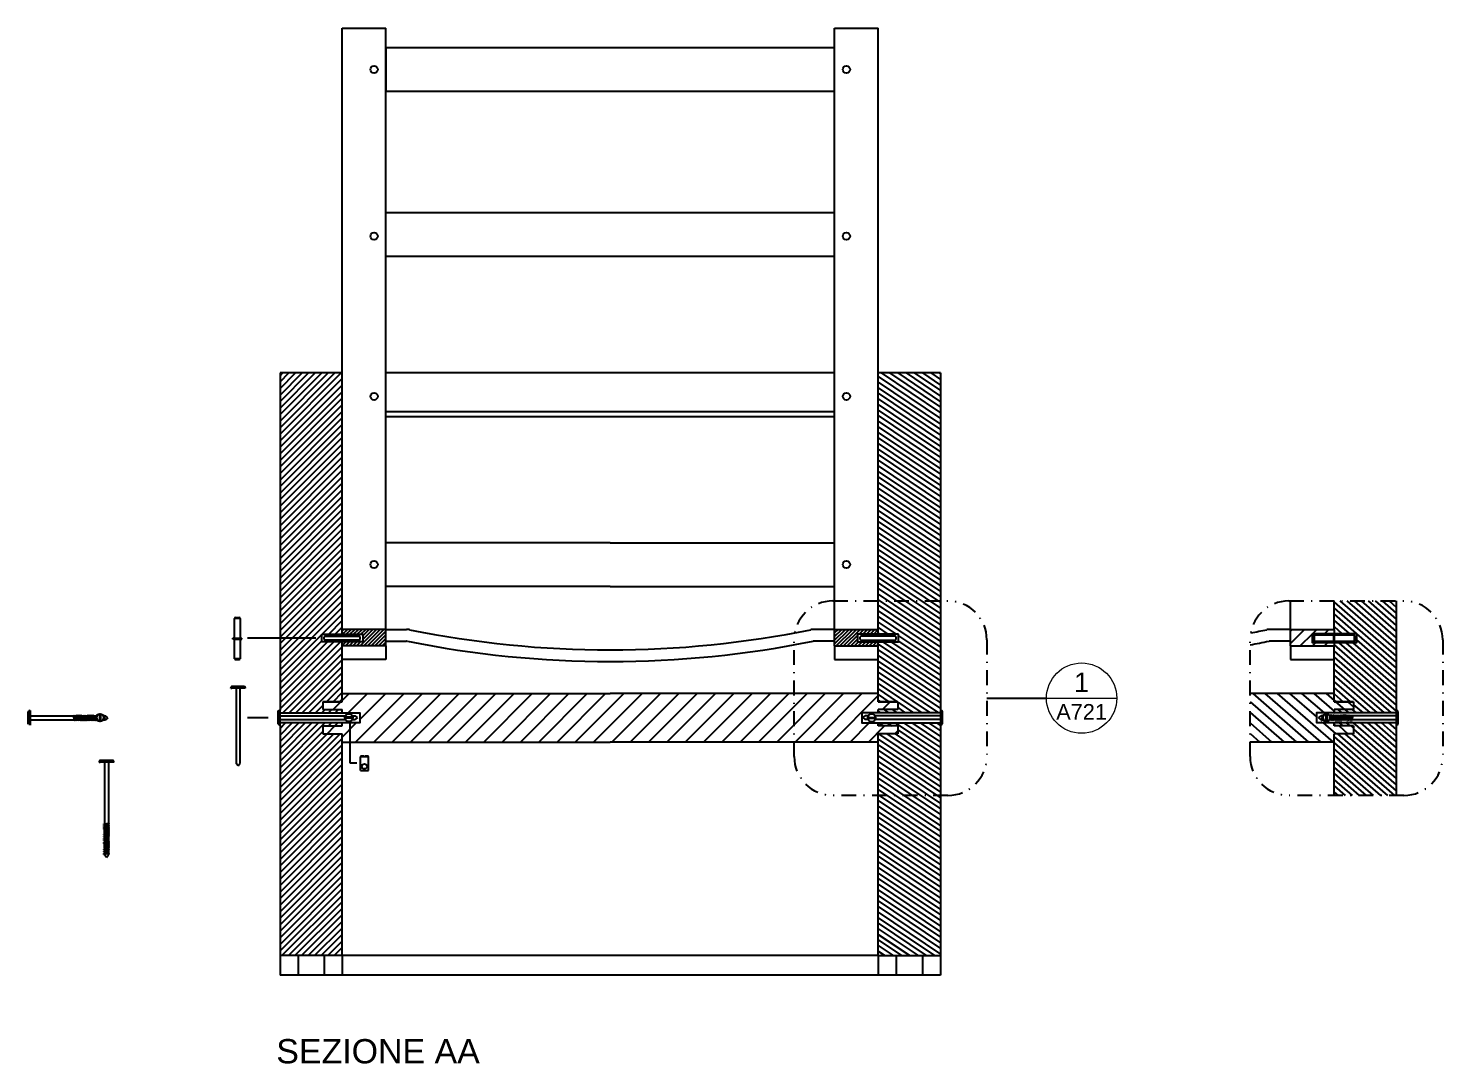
# Model space of a CAD drawing. Header units: millimetres. Extents: x -59 to 1311, y 25 to 454.
# Drawn here: x 1.9 to 147.6, y 45.9 to 152.5 of the extents above; entities that cross this region are included whole.
import ezdxf
from ezdxf.enums import TextEntityAlignment as Align

# ---------------------------------------------------------------- set-up
doc = ezdxf.new("R2010")
doc.units = ezdxf.units.MM
doc.linetypes.add('TRATTOPUNTO', pattern=[25.4, 12.7, -6.35, 0, -6.35])
doc.layers.get('0').update_dxf_attribs({"color": 70})
doc.layers.add('A-ANNO-SYMB', color=202, linetype='Continuous', lineweight=18)
for name, color, linetype in [('CONTORNO SEZIONI', 26, 'Continuous'), ('G-ANNO-TEXT', 3, 'Continuous'), ('LINEE SEZIONATE', 5, 'Continuous'), ('SIMBOLI', 201, 'Continuous'), ('viti sottili', 4, 'Continuous'), ('VITIGIUSTO', 61, 'Continuous')]:
    doc.layers.add(name, color=color, linetype=linetype)
doc.styles.add('ARIAL', font='arial.ttf')
doc.styles.get("Standard").update_dxf_attribs({"font": 'arial.ttf'})

# ---------------------------------------------------------------- blocks, each defined once
blk = doc.blocks.new('DETAGLI')
at = {"layer": 'A-ANNO-SYMB', "linetype": 'Continuous'}
blk.add_line((486.66, 356.17), (504.76, 356.17), dxfattribs=at)
blk.add_circle((495.71, 356.17), 9.05, dxfattribs=at)
for tag, p in [('TAVOLA', (495.71, 362.76)), ('SEZIONE', (495.71, 354.67))]:
    blk.add_attdef(tag, text='', height=5, dxfattribs=at).set_placement(p, align=Align.TOP_CENTER)

msp = doc.modelspace()

# ---------------------------------------------------------------- hatches: boundary and pattern name
h = msp.add_hatch()
h.set_pattern_fill('ANSI31', color=256, scale=0.15)
h.paths.add_polyline_path([(27.83, 81.98), (34.23, 81.98), (34.23, 82.33), (32.23, 82.33), (32.23, 83.13), (34.23, 83.13), (34.23, 89.28), (32.14, 89.28), (32.13, 90.09), (34.23, 90.09), (34.23, 116.98), (27.83, 116.98)])
h.paths.add_polyline_path([(34.23, 79.83), (32.23, 79.83), (32.23, 80.63), (34.23, 80.63), (34.23, 80.94), (27.83, 80.94), (27.83, 80.73), (27.83, 56.98), (34.23, 56.98)])
h = msp.add_hatch()
h.set_pattern_fill('ANSI31', color=256, scale=0.15, angle=101)
h.paths.add_polyline_path([(95.83, 116.98), (89.43, 116.98), (89.43, 93.51), (95.83, 93.51)])
h.paths.add_polyline_path([(95.83, 93.51), (89.43, 93.51), (89.43, 90.09), (91.52, 90.08), (91.52, 89.27), (89.43, 89.28), (89.43, 83.13), (91.43, 83.13), (91.43, 82.33), (89.43, 82.33), (89.43, 81.99), (95.83, 81.99)])
h.paths.add_polyline_path([(95.83, 80.96), (89.43, 80.96), (89.43, 80.63), (91.43, 80.63), (91.43, 79.83), (89.43, 79.83), (89.43, 73.48), (95.83, 73.48)])
h.paths.add_polyline_path([(95.83, 73.48), (89.43, 73.48), (89.43, 56.98), (95.83, 56.98)])
h = msp.add_hatch()
h.set_pattern_fill('ANSI31', color=256, scale=0.15, angle=94)
h.set_pattern_definition([(139, (-696.73406, -66.4754), (-0.3124481, -0.35943044), [])])
h.paths.add_polyline_path([(138.19, 81.22), (138.2, 81.22), (138.2, 81.24)], flags=17)
h.paths.add_polyline_path([(142.76, 80.98), (136.38, 80.98), (136.38, 80.63), (138.38, 80.63), (138.38, 79.83), (136.38, 79.83), (136.38, 73.48), (142.78, 73.48), (142.78, 81.28), (142.76, 81.28)])
h.paths.add_polyline_path([(137.99, 81.22), (138, 81.22), (138, 81.24)], flags=17)
h.paths.add_polyline_path([(138.68, 89.19), (136.38, 89.19), (136.38, 83.13), (138.38, 83.13), (138.38, 82.33), (136.38, 82.33), (136.38, 81.97), (142.76, 81.97), (142.76, 81.68), (142.78, 81.68), (142.78, 93.51), (136.38, 93.51), (136.38, 90.43), (136.43, 90.43), (136.43, 90.17), (138.68, 90.17)])
h = msp.add_hatch()
h.set_pattern_fill('ANSI31', color=256, scale=0.084)
h.paths.add_polyline_path([(38.73, 90.58), (34.23, 90.58), (34.23, 90.09), (36.36, 90.09), (36.36, 89.28), (34.23, 89.28), (34.23, 88.88), (38.73, 88.88)])
h.paths.add_polyline_path([(87.3, 90.09), (89.43, 90.09), (89.43, 90.58), (84.93, 90.58), (84.93, 88.88), (89.43, 88.88), (89.43, 89.28), (87.3, 89.28)])
h = msp.add_hatch()
h.set_pattern_fill('ANSI31', color=256, scale=0.28)
h.paths.add_polyline_path([(134.14, 90.17), (136.38, 90.17), (136.38, 90.58), (131.88, 90.58), (131.88, 88.88), (136.38, 88.88), (136.38, 89.19), (134.14, 89.19)])
h = msp.add_hatch()
h.set_pattern_fill('ANSI31', color=256, scale=0.42)
h.paths.add_polyline_path([(80.77, 83.98), (61.83, 83.98), (34.23, 83.98), (34.23, 83.13), (32.23, 83.13), (32.23, 82.33), (34.23, 82.33), (34.23, 81.98), (36.04, 81.98), (36.04, 80.94), (35.03, 80.94), (35.03, 78.98), (61.83, 78.98), (80.77, 78.98)])
h.paths.add_polyline_path([(91.43, 83.13), (89.43, 83.13), (89.43, 83.98), (80.77, 83.98), (80.77, 78.98), (89.43, 78.98), (89.43, 79.83), (91.43, 79.83), (91.43, 80.63), (89.43, 80.63), (89.43, 80.96), (87.73, 80.96), (87.73, 81.99), (89.43, 81.99), (89.43, 82.33), (91.43, 82.33)])
h.paths.add_polyline_path([(35.03, 80.94), (34.23, 80.94), (34.23, 80.63), (32.23, 80.63), (32.23, 79.83), (34.23, 79.83), (34.23, 78.98), (35.03, 78.98)], flags=17)
h = msp.add_hatch()
h.set_pattern_fill('ANSI31', color=256, scale=0.26, angle=94)
h.set_pattern_definition([(139, (-696.73406, -66.4754), (-0.5415767, -0.62301276), [])])
h.paths.add_polyline_path([(135.53, 81.12), (135.53, 81.84, 0.870895)], flags=0)
h.paths.add_polyline_path([(135.63, 81.12, 0.870895), (135.63, 81.84)], flags=0)
h.paths.add_polyline_path([(134.55, 81.97), (136.38, 81.97), (136.38, 82.33), (138.38, 82.33), (138.38, 83.13), (136.38, 83.13), (136.38, 83.98), (127.72, 83.98), (127.72, 78.98), (136.38, 78.98), (136.38, 79.83), (138.38, 79.83), (138.38, 80.63), (136.38, 80.63), (136.38, 80.98), (134.55, 80.98)])
h.paths.add_polyline_path([(136.31, 81.68), (136.3, 81.7), (136.3, 81.68)])
h.paths.add_polyline_path([(136.38, 81.76), (136.38, 81.73), (136.38, 81.74)])
h.paths.add_polyline_path([(136.21, 81.68), (136.2, 81.7), (136.2, 81.68)])
edge = h.paths.add_edge_path()
edge.add_arc((135.58, 81.48), 0.4, 36.7773, 40.4613)
edge.add_line((135.89, 81.74), (135.9, 81.74))
edge.add_line((135.9, 81.74), (135.9, 81.72))
edge = h.paths.add_edge_path()
edge.add_line((135.92, 81.28), (135.92, 81.26))
edge.add_arc((135.58, 81.48), 0.4, 326.988, 330)
edge.add_line((135.93, 81.28), (135.92, 81.28))
edge = h.paths.add_edge_path()
edge.add_arc((135.58, 81.48), 0.4, 208.2505, 210)
edge.add_line((135.24, 81.28), (135.23, 81.28))
edge.add_line((135.23, 81.28), (135.23, 81.29))

# ---------------------------------------------------------------- linework, layer by layer
for p, q in [((34.23, 116.98), (34.23, 152.48)), ((34.23, 152.48), (38.73, 152.48)), ((38.73, 90.58), (38.73, 152.48)), ((84.93, 90.58), (84.93, 152.48)), ((84.93, 152.48), (89.43, 152.48)), ((89.43, 116.98), (89.43, 152.48)), ((84.93, 150.48), (38.73, 150.48)), ((38.73, 150.48), (38.73, 145.98)), ((84.93, 145.98), (38.73, 145.98)), ((84.93, 133.48), (38.73, 133.48)), ((84.93, 128.98), (38.73, 128.98)), ((84.93, 116.98), (38.73, 116.98)), ((84.93, 112.98), (38.73, 112.98)), ((84.93, 112.48), (38.73, 112.48)), ((61.83, 99.48), (38.73, 99.48)), ((61.83, 99.48), (84.93, 99.48)), ((61.83, 94.98), (38.73, 94.98)), ((61.83, 94.98), (84.93, 94.98)), ((131.88, 90.58), (131.88, 93.51)), ((38.73, 90.58), (40.86, 90.58)), ((84.93, 90.58), (82.79, 90.58)), ((131.88, 90.58), (129.75, 90.58)), ((136.38, 90.58), (136.38, 90.17)), ((38.73, 89.38), (40.86, 89.38)), ((38.73, 88.88), (38.73, 87.48)), ((84.93, 89.38), (82.79, 89.38)), ((84.93, 88.88), (84.93, 87.48)), ((131.88, 89.38), (129.75, 89.38)), ((131.88, 88.88), (131.88, 87.48)), ((136.38, 89.19), (136.38, 88.88)), ((38.73, 87.48), (34.23, 87.48)), ((84.93, 87.48), (89.43, 87.48)), ((131.88, 87.48), (136.38, 87.48)), ((32.23, 83.13), (34.23, 83.13)), ((91.43, 83.13), (89.43, 83.13)), ((27.83, 56.98), (27.83, 54.98)), ((29.68, 56.98), (29.68, 54.98)), ((32.38, 56.98), (32.38, 54.98)), ((89.43, 56.98), (34.23, 56.98)), ((34.23, 56.98), (34.23, 54.98)), ((89.43, 56.98), (89.43, 54.98)), ((91.28, 56.98), (91.28, 54.98)), ((93.98, 56.98), (93.98, 54.98)), ((95.83, 56.98), (95.83, 54.98)), ((95.83, 54.98), (27.83, 54.98))]:
    msp.add_line(p, q)
for centre, radius, start, end in [((40.86, 88.97), 1.61, 79.1233, 90), ((61.83, 192.52), 104.05, 258.5459, 269.9999), ((61.83, 192.52), 104.05, 270.0001, 281.4541), ((82.79, 88.97), 1.61, 90, 100.8767), ((108.78, 192.52), 104.05, 280.5246, 281.4541), ((129.75, 88.97), 1.61, 90, 100.8767), ((40.86, 88.97), 0.411, 79.6873, 90), ((61.83, 192.52), 105.25, 258.5503, 269.9999), ((61.83, 192.52), 105.25, 270.0001, 281.4497), ((82.79, 88.97), 0.411, 90, 100.3127), ((108.78, 192.52), 105.25, 280.3674, 281.4497), ((129.75, 88.97), 0.411, 90, 100.3127)]:
    msp.add_arc(centre, radius, start, end)
at = {"layer": 'CONTORNO SEZIONI', "linetype": 'TRATTOPUNTO', "ltscale": 0.12}
for points in [[(84.77, 93.51), (96.61, 93.51)], [(131.72, 93.51), (143.56, 93.51)], [(80.77, 77.48), (80.77, 89.51)], [(100.61, 89.51), (100.61, 77.48)], [(127.72, 77.48), (127.72, 89.51)], [(147.56, 89.51), (147.56, 77.48)], [(96.61, 73.48), (84.77, 73.48)], [(143.56, 73.48), (131.72, 73.48)]]:
    msp.add_lwpolyline(points, dxfattribs=at)
for centre, start, end in [((84.77, 89.51), 90, 180), ((96.61, 89.51), 0, 90), ((131.72, 89.51), 90, 180), ((143.56, 89.51), 0, 90), ((84.77, 77.48), 180, 270), ((96.61, 77.48), 270, 0), ((131.72, 77.48), 180, 270), ((143.56, 77.48), 270, 0)]:
    msp.add_arc(centre, 4, start, end, dxfattribs=at)
at = {"layer": 'LINEE SEZIONATE'}
for p, q in [((34.23, 116.98), (27.83, 116.98)), ((95.83, 116.98), (89.43, 116.98)), ((38.73, 90.58), (34.23, 90.58)), ((38.73, 88.88), (38.73, 90.58)), ((84.93, 90.58), (89.43, 90.58)), ((84.93, 88.88), (84.93, 90.58)), ((131.88, 90.58), (136.38, 90.58)), ((131.88, 88.88), (131.88, 90.58)), ((38.73, 88.88), (34.23, 88.88)), ((84.93, 88.88), (89.43, 88.88)), ((131.88, 88.88), (136.38, 88.88)), ((34.23, 83.13), (32.23, 83.13)), ((32.23, 83.13), (32.23, 82.33)), ((34.23, 83.98), (61.83, 83.98)), ((89.43, 83.98), (61.83, 83.98)), ((89.43, 83.13), (91.43, 83.13)), ((91.43, 83.13), (91.43, 82.33)), ((136.38, 83.98), (127.72, 83.98)), ((138.38, 83.13), (136.38, 83.13)), ((136.38, 83.13), (138.38, 83.13)), ((138.38, 83.13), (138.38, 82.33)), ((32.23, 82.33), (34.23, 82.33)), ((91.43, 82.33), (89.43, 82.33)), ((136.38, 81.97), (136.38, 82.33)), ((138.38, 82.33), (136.38, 82.33)), ((136.38, 82.33), (136.38, 81.97)), ((32.23, 80.63), (34.23, 80.63)), ((32.23, 80.63), (32.23, 79.83)), ((91.43, 80.63), (89.43, 80.63)), ((91.43, 80.63), (91.43, 79.83)), ((136.38, 80.63), (136.38, 80.98)), ((136.38, 80.98), (136.38, 80.63)), ((138.38, 80.63), (136.38, 80.63)), ((138.38, 80.63), (138.38, 79.83)), ((32.23, 79.83), (34.23, 79.83)), ((34.23, 78.98), (61.83, 78.98)), ((89.43, 78.98), (61.83, 78.98)), ((91.43, 79.83), (89.43, 79.83)), ((136.38, 78.98), (127.72, 78.98)), ((138.38, 79.83), (136.38, 79.83)), ((34.23, 56.98), (27.83, 56.98)), ((89.43, 56.98), (95.83, 56.98))]:
    msp.add_line(p, q, dxfattribs=at)
for points in [[(27.83, 116.98), (27.83, 82.27)], [(34.23, 90.09), (34.23, 116.98)], [(89.43, 90.09), (89.43, 116.98)], [(95.83, 116.98), (95.83, 81.99)], [(136.38, 90.58), (136.38, 93.51)], [(136.38, 90.58), (136.38, 93.51)], [(142.78, 93.51), (142.78, 81.97)], [(34.23, 83.13), (34.23, 89.28)], [(89.43, 83.13), (89.43, 89.28)], [(136.38, 83.13), (136.38, 88.88)], [(27.82, 81.98), (36.04, 81.98), (36.04, 80.94), (27.82, 80.94)], [(34.23, 81.98), (34.23, 82.33)], [(95.83, 81.99), (87.73, 81.99), (87.73, 80.96), (95.83, 80.96)], [(89.43, 81.99), (89.43, 82.33)], [(142.78, 81.97), (134.55, 81.97), (134.55, 80.98), (142.78, 80.98)], [(136.38, 81.97), (136.38, 82.33)], [(136.38, 81.97), (136.38, 82.33)], [(27.83, 80.73), (27.83, 56.98)], [(34.23, 80.63), (34.23, 80.94)], [(89.43, 80.63), (89.43, 80.96)], [(95.83, 80.96), (95.83, 56.98)], [(136.38, 80.63), (136.38, 80.98)], [(136.38, 80.63), (136.38, 80.95)], [(142.78, 80.98), (142.78, 73.48)], [(34.23, 56.98), (34.23, 79.83)], [(89.43, 56.98), (89.43, 79.83)], [(136.38, 73.48), (136.38, 79.83)], [(136.38, 73.48), (136.38, 79.83)]]:
    msp.add_lwpolyline(points, dxfattribs=at)
for points in [[(32.13, 90.09), (36.36, 90.09), (36.36, 89.28), (32.14, 89.28)], [(91.52, 90.09), (87.3, 90.09), (87.29, 89.28), (91.52, 89.28)], [(134.14, 90.17), (138.68, 90.17), (138.68, 89.19), (134.14, 89.19)]]:
    msp.add_lwpolyline(points, close=True, dxfattribs=at)
at = {"layer": 'SIMBOLI'}
for p, q in [((31.51, 89.67), (24.46, 89.67)), ((100.61, 83.49), (106.75, 83.49)), ((26.61, 81.48), (24.49, 81.48)), ((35.03, 80.94), (35.03, 76.84)), ((35.03, 76.84), (35.74, 76.84))]:
    msp.add_line(p, q, dxfattribs=at)
at = {"layer": 'viti sottili'}
for p, q in [((23.23, 91.81), (23.63, 91.81)), ((23.13, 89.68), (23.13, 91.71)), ((23.73, 91.71), (23.13, 91.71)), ((23.73, 91.71), (23.73, 89.68)), ((23.13, 89.68), (22.98, 89.68)), ((22.98, 89.58), (22.98, 89.68)), ((23.13, 89.58), (22.98, 89.58)), ((23.13, 89.68), (23.73, 89.68)), ((23.13, 87.56), (23.13, 89.58)), ((23.13, 89.58), (23.73, 89.58)), ((23.73, 89.68), (23.88, 89.68)), ((23.73, 89.58), (23.73, 87.56)), ((23.73, 89.58), (23.88, 89.58)), ((23.88, 89.58), (23.88, 89.68)), ((32.38, 89.55), (32.38, 89.82)), ((32.38, 89.55), (32.38, 89.82)), ((32.45, 89.89), (34.2, 89.89)), ((36.02, 89.48), (32.45, 89.48)), ((34.2, 89.89), (36.02, 89.89)), ((36.09, 89.55), (36.09, 89.82)), ((36.09, 89.55), (36.09, 89.82)), ((87.57, 89.55), (87.57, 89.82)), ((87.57, 89.55), (87.57, 89.82)), ((89.46, 89.89), (87.64, 89.89)), ((87.64, 89.48), (91.21, 89.48)), ((91.21, 89.89), (89.46, 89.89)), ((91.28, 89.55), (91.28, 89.82)), ((91.28, 89.55), (91.28, 89.82)), ((134.21, 89.47), (134.21, 89.87)), ((134.21, 89.47), (134.21, 89.87)), ((136.33, 89.97), (134.31, 89.97)), ((134.31, 89.97), (134.31, 89.37)), ((134.31, 89.37), (136.33, 89.37)), ((136.33, 89.97), (136.33, 90.12)), ((136.33, 90.12), (136.43, 90.12)), ((136.33, 89.37), (136.33, 89.97)), ((136.33, 89.37), (136.33, 89.22)), ((136.33, 89.22), (136.43, 89.22)), ((136.43, 89.97), (136.43, 90.12)), ((138.45, 89.97), (136.43, 89.97)), ((136.43, 89.37), (136.43, 89.97)), ((136.43, 89.37), (138.45, 89.37)), ((136.43, 89.37), (136.43, 89.22)), ((138.45, 89.97), (138.45, 89.37)), ((138.55, 89.47), (138.55, 89.87)), ((23.73, 87.56), (23.13, 87.56)), ((23.23, 87.46), (23.63, 87.46)), ((23.23, 87.46), (23.63, 87.46)), ((22.75, 84.52), (22.75, 84.57)), ((22.75, 84.52), (22.75, 84.57)), ((22.75, 84.57), (24.25, 84.57)), ((24.25, 84.52), (22.75, 84.52)), ((22.75, 84.52), (22.85, 84.52)), ((22.85, 84.72), (24.15, 84.72)), ((23.3, 84.52), (23.3, 76.83)), ((23.7, 84.52), (23.7, 76.9)), ((24.25, 84.57), (24.25, 84.52)), ((1.9, 80.83), (1.9, 82.13)), ((2.05, 82.23), (2.1, 82.23)), ((2.05, 80.73), (2.05, 82.23)), ((2.1, 82.23), (2.1, 80.73)), ((2.1, 81.68), (6.58, 81.68)), ((6.57, 81.7), (6.58, 81.74)), ((6.66, 81.21), (6.57, 81.7)), ((6.58, 81.74), (6.6, 81.73)), ((6.6, 81.73), (6.69, 81.24)), ((6.61, 81.68), (6.67, 81.68)), ((6.67, 81.7), (6.68, 81.74)), ((6.76, 81.21), (6.67, 81.7)), ((6.68, 81.74), (6.69, 81.73)), ((6.69, 81.73), (6.78, 81.24)), ((6.7, 81.68), (6.78, 81.68)), ((6.77, 81.7), (6.78, 81.74)), ((6.86, 81.21), (6.77, 81.7)), ((6.78, 81.74), (6.8, 81.73)), ((6.8, 81.73), (6.89, 81.24)), ((6.81, 81.68), (6.87, 81.68)), ((6.87, 81.7), (6.88, 81.74)), ((6.96, 81.21), (6.87, 81.7)), ((6.88, 81.74), (6.89, 81.73)), ((6.89, 81.73), (6.98, 81.24)), ((6.9, 81.68), (6.98, 81.68)), ((6.97, 81.7), (6.98, 81.74)), ((7.06, 81.21), (6.97, 81.7)), ((6.98, 81.74), (7, 81.73)), ((7, 81.73), (7.09, 81.24)), ((7.01, 81.68), (7.08, 81.68)), ((7.07, 81.7), (7.08, 81.74)), ((7.16, 81.21), (7.07, 81.7)), ((7.08, 81.74), (7.1, 81.73)), ((7.1, 81.73), (7.19, 81.24)), ((7.11, 81.68), (7.18, 81.68)), ((7.17, 81.7), (7.18, 81.74)), ((7.26, 81.21), (7.17, 81.7)), ((7.18, 81.74), (7.2, 81.73)), ((7.2, 81.73), (7.29, 81.24)), ((7.21, 81.68), (7.28, 81.68)), ((7.27, 81.7), (7.28, 81.74)), ((7.36, 81.21), (7.27, 81.7)), ((7.28, 81.74), (7.3, 81.73)), ((7.3, 81.73), (7.39, 81.24)), ((7.31, 81.68), (7.38, 81.68)), ((7.37, 81.7), (7.38, 81.74)), ((7.46, 81.21), (7.37, 81.7)), ((7.38, 81.74), (7.4, 81.73)), ((7.4, 81.73), (7.49, 81.24)), ((7.41, 81.68), (7.48, 81.68)), ((7.47, 81.7), (7.48, 81.74)), ((7.56, 81.21), (7.47, 81.7)), ((7.48, 81.74), (7.5, 81.73)), ((7.5, 81.73), (7.59, 81.24)), ((7.51, 81.68), (7.58, 81.68)), ((7.57, 81.7), (7.58, 81.74)), ((7.66, 81.21), (7.57, 81.7)), ((7.58, 81.74), (7.6, 81.73)), ((7.6, 81.73), (7.69, 81.24)), ((7.61, 81.68), (7.68, 81.68)), ((7.67, 81.7), (7.68, 81.74)), ((7.76, 81.21), (7.67, 81.7)), ((7.68, 81.74), (7.7, 81.73)), ((7.7, 81.73), (7.79, 81.24)), ((7.71, 81.68), (7.78, 81.68)), ((7.77, 81.7), (7.78, 81.74)), ((7.86, 81.21), (7.77, 81.7)), ((7.78, 81.74), (7.8, 81.73)), ((7.8, 81.73), (7.89, 81.24)), ((7.81, 81.68), (7.88, 81.68)), ((7.87, 81.7), (7.88, 81.74)), ((7.96, 81.21), (7.87, 81.7)), ((7.88, 81.74), (7.9, 81.73)), ((7.9, 81.73), (7.99, 81.24)), ((7.91, 81.68), (7.98, 81.68)), ((7.97, 81.7), (7.98, 81.74)), ((8.06, 81.21), (7.97, 81.7)), ((7.98, 81.74), (8, 81.73)), ((8, 81.73), (8.09, 81.24)), ((8.01, 81.68), (8.08, 81.68)), ((8.07, 81.7), (8.08, 81.74)), ((8.16, 81.21), (8.07, 81.7)), ((8.08, 81.74), (8.1, 81.73)), ((8.1, 81.73), (8.19, 81.24)), ((8.11, 81.68), (8.18, 81.68)), ((8.17, 81.7), (8.18, 81.74)), ((8.26, 81.21), (8.17, 81.7)), ((8.18, 81.74), (8.2, 81.73)), ((8.2, 81.73), (8.29, 81.24)), ((8.21, 81.68), (8.28, 81.68)), ((8.27, 81.7), (8.28, 81.74)), ((8.37, 81.21), (8.27, 81.7)), ((8.28, 81.74), (8.3, 81.73)), ((8.3, 81.73), (8.39, 81.24)), ((8.31, 81.68), (8.38, 81.68)), ((8.37, 81.7), (8.38, 81.74)), ((8.46, 81.21), (8.37, 81.7)), ((8.38, 81.74), (8.4, 81.73)), ((8.4, 81.73), (8.49, 81.24)), ((8.41, 81.68), (8.49, 81.68)), ((8.48, 81.7), (8.49, 81.74)), ((8.57, 81.21), (8.48, 81.7)), ((8.49, 81.74), (8.5, 81.73)), ((8.5, 81.73), (8.6, 81.24)), ((8.52, 81.68), (8.58, 81.68)), ((8.58, 81.7), (8.59, 81.74)), ((8.67, 81.21), (8.58, 81.7)), ((8.59, 81.74), (8.6, 81.73)), ((8.6, 81.73), (8.69, 81.24)), ((8.61, 81.68), (8.69, 81.68)), ((8.68, 81.7), (8.69, 81.74)), ((8.77, 81.21), (8.68, 81.7)), ((8.69, 81.74), (8.7, 81.73)), ((8.7, 81.73), (8.8, 81.24)), ((8.72, 81.68), (8.78, 81.68)), ((8.78, 81.7), (8.79, 81.74)), ((8.87, 81.21), (8.78, 81.7)), ((8.79, 81.74), (8.8, 81.73)), ((8.8, 81.73), (8.89, 81.24)), ((8.81, 81.68), (8.89, 81.68)), ((8.88, 81.7), (8.89, 81.74)), ((8.91, 81.56), (8.88, 81.7)), ((8.89, 81.74), (8.91, 81.73)), ((8.91, 81.73), (8.93, 81.62)), ((8.92, 81.68), (8.95, 81.68)), ((8.98, 81.72), (8.99, 81.74)), ((8.99, 81.74), (9, 81.74)), ((9.25, 81.84), (9.25, 81.12)), ((9.35, 81.84), (9.35, 81.12)), ((9.65, 81.68), (9.69, 81.68)), ((9.68, 81.7), (9.69, 81.74)), ((9.77, 81.21), (9.68, 81.7)), ((9.69, 81.74), (9.71, 81.73)), ((9.71, 81.73), (9.8, 81.24)), ((9.72, 81.68), (9.85, 81.68)), ((10.1, 81.48), (9.85, 81.68)), ((27.62, 80.84), (27.62, 82.14)), ((27.77, 82.24), (27.82, 82.24)), ((27.77, 80.74), (27.77, 82.24)), ((27.82, 82.24), (27.82, 80.74)), ((27.82, 81.69), (34.57, 81.69)), ((35.24, 81.69), (35.43, 81.69)), ((35.33, 81.69), (35.4, 81.69)), ((35.43, 81.69), (35.57, 81.69)), ((35.82, 81.49), (35.57, 81.69)), ((87.84, 81.49), (88.09, 81.69)), ((88.22, 81.69), (88.09, 81.69)), ((88.41, 81.69), (88.22, 81.69)), ((88.33, 81.69), (88.25, 81.69)), ((95.84, 81.69), (89.08, 81.69)), ((95.89, 82.24), (95.84, 82.24)), ((95.84, 82.24), (95.84, 80.74)), ((95.89, 80.74), (95.89, 82.24)), ((96.04, 80.84), (96.04, 82.14)), ((134.78, 81.48), (135.03, 81.68)), ((135.16, 81.68), (135.03, 81.68)), ((135.17, 81.73), (135.08, 81.24)), ((135.11, 81.21), (135.2, 81.7)), ((135.19, 81.74), (135.17, 81.73)), ((135.2, 81.7), (135.19, 81.74)), ((135.24, 81.68), (135.19, 81.68)), ((135.53, 81.84), (135.53, 81.12)), ((135.63, 81.84), (135.63, 81.12)), ((135.9, 81.74), (135.89, 81.74)), ((135.9, 81.72), (135.9, 81.74)), ((135.96, 81.68), (135.93, 81.68)), ((135.97, 81.73), (135.95, 81.62)), ((135.99, 81.74), (135.97, 81.73)), ((135.97, 81.56), (136, 81.7)), ((136, 81.7), (135.99, 81.74)), ((136.08, 81.73), (135.99, 81.24)), ((136.07, 81.68), (135.99, 81.68)), ((136.01, 81.21), (136.11, 81.7)), ((136.1, 81.74), (136.08, 81.73)), ((136.18, 81.73), (136.09, 81.24)), ((136.11, 81.7), (136.1, 81.74)), ((136.17, 81.68), (136.1, 81.68)), ((136.11, 81.21), (136.2, 81.7)), ((136.19, 81.74), (136.18, 81.73)), ((136.2, 81.7), (136.19, 81.74)), ((136.28, 81.73), (136.19, 81.24)), ((136.27, 81.68), (136.2, 81.68)), ((136.21, 81.21), (136.3, 81.7)), ((136.3, 81.74), (136.28, 81.73)), ((136.38, 81.73), (136.29, 81.24)), ((136.3, 81.7), (136.3, 81.74)), ((136.37, 81.68), (136.3, 81.68)), ((136.31, 81.21), (136.4, 81.7)), ((136.39, 81.74), (136.38, 81.73)), ((136.4, 81.7), (136.39, 81.74)), ((136.48, 81.73), (136.39, 81.24)), ((136.47, 81.68), (136.4, 81.68)), ((136.42, 81.21), (136.51, 81.7)), ((136.5, 81.74), (136.48, 81.73)), ((136.58, 81.73), (136.49, 81.24)), ((136.51, 81.7), (136.5, 81.74)), ((136.57, 81.68), (136.5, 81.68)), ((136.52, 81.21), (136.61, 81.7)), ((136.6, 81.74), (136.58, 81.73)), ((136.68, 81.73), (136.59, 81.24)), ((136.61, 81.7), (136.6, 81.74)), ((136.67, 81.68), (136.6, 81.68)), ((136.62, 81.21), (136.71, 81.7)), ((136.7, 81.74), (136.68, 81.73)), ((136.71, 81.7), (136.7, 81.74)), ((136.79, 81.73), (136.7, 81.24)), ((136.78, 81.68), (136.7, 81.68)), ((136.72, 81.21), (136.81, 81.7)), ((136.8, 81.74), (136.79, 81.73)), ((136.88, 81.73), (136.79, 81.24)), ((136.81, 81.7), (136.8, 81.74)), ((136.87, 81.68), (136.81, 81.68)), ((136.82, 81.21), (136.91, 81.7)), ((136.9, 81.74), (136.88, 81.73)), ((136.91, 81.7), (136.9, 81.74)), ((136.99, 81.73), (136.9, 81.24)), ((136.98, 81.68), (136.9, 81.68)), ((136.92, 81.21), (137.01, 81.7)), ((137, 81.74), (136.99, 81.73)), ((137.08, 81.73), (136.99, 81.24)), ((137.01, 81.7), (137, 81.74)), ((137.07, 81.68), (137.01, 81.68)), ((137.02, 81.21), (137.11, 81.7)), ((137.1, 81.74), (137.08, 81.73)), ((137.11, 81.7), (137.1, 81.74)), ((137.19, 81.73), (137.1, 81.24)), ((137.18, 81.68), (137.1, 81.68)), ((137.12, 81.21), (137.21, 81.7)), ((137.2, 81.74), (137.19, 81.73)), ((137.28, 81.73), (137.19, 81.24)), ((137.21, 81.7), (137.2, 81.74)), ((137.27, 81.68), (137.21, 81.68)), ((137.22, 81.21), (137.31, 81.7)), ((137.3, 81.74), (137.28, 81.73)), ((137.31, 81.7), (137.3, 81.74)), ((137.39, 81.73), (137.3, 81.24)), ((137.38, 81.68), (137.3, 81.68)), ((137.32, 81.21), (137.41, 81.7)), ((137.4, 81.74), (137.39, 81.73)), ((137.41, 81.7), (137.4, 81.74)), ((137.49, 81.73), (137.4, 81.24)), ((137.48, 81.68), (137.41, 81.68)), ((137.42, 81.21), (137.51, 81.7)), ((137.5, 81.74), (137.49, 81.73)), ((137.51, 81.7), (137.5, 81.74)), ((137.59, 81.73), (137.5, 81.24)), ((137.58, 81.68), (137.51, 81.68)), ((137.52, 81.21), (137.61, 81.7)), ((137.6, 81.74), (137.59, 81.73)), ((137.61, 81.7), (137.6, 81.74)), ((137.69, 81.73), (137.6, 81.24)), ((137.68, 81.68), (137.61, 81.68)), ((137.62, 81.21), (137.71, 81.7)), ((137.7, 81.74), (137.69, 81.73)), ((137.71, 81.7), (137.7, 81.74)), ((137.79, 81.73), (137.7, 81.24)), ((137.78, 81.68), (137.71, 81.68)), ((137.72, 81.21), (137.81, 81.7)), ((137.8, 81.74), (137.79, 81.73)), ((137.81, 81.7), (137.8, 81.74)), ((137.89, 81.73), (137.8, 81.24)), ((137.88, 81.68), (137.81, 81.68)), ((137.82, 81.21), (137.91, 81.7)), ((137.9, 81.74), (137.89, 81.73)), ((137.91, 81.7), (137.9, 81.74)), ((137.99, 81.73), (137.9, 81.24)), ((137.98, 81.68), (137.91, 81.68)), ((137.92, 81.21), (138.01, 81.7)), ((138.01, 81.74), (137.99, 81.73)), ((138.09, 81.73), (138, 81.24)), ((138.01, 81.7), (138.01, 81.74)), ((138.08, 81.68), (138.01, 81.68)), ((138.02, 81.21), (138.11, 81.7)), ((138.1, 81.74), (138.09, 81.73)), ((138.11, 81.7), (138.1, 81.74)), ((138.19, 81.73), (138.1, 81.24)), ((138.18, 81.68), (138.11, 81.68)), ((138.12, 81.21), (138.21, 81.7)), ((138.21, 81.74), (138.19, 81.73)), ((138.29, 81.73), (138.2, 81.24)), ((138.21, 81.7), (138.21, 81.74)), ((138.28, 81.68), (138.21, 81.68)), ((138.22, 81.21), (138.31, 81.7)), ((138.3, 81.74), (138.29, 81.73)), ((138.31, 81.7), (138.3, 81.74)), ((142.78, 81.68), (138.31, 81.68)), ((142.83, 82.23), (142.78, 82.23)), ((142.78, 81.97), (142.78, 80.98)), ((142.83, 80.73), (142.83, 82.23)), ((142.98, 80.83), (142.98, 82.13)), ((2.1, 81.28), (6.65, 81.28)), ((6.68, 81.2), (6.66, 81.21)), ((6.68, 81.28), (6.75, 81.28)), ((6.68, 81.2), (6.69, 81.24)), ((6.77, 81.2), (6.76, 81.21)), ((6.77, 81.2), (6.78, 81.24)), ((6.78, 81.28), (6.85, 81.28)), ((6.88, 81.2), (6.86, 81.21)), ((6.88, 81.28), (6.95, 81.28)), ((6.88, 81.2), (6.89, 81.24)), ((6.97, 81.2), (6.96, 81.21)), ((6.97, 81.2), (6.98, 81.24)), ((6.98, 81.28), (7.05, 81.28)), ((7.08, 81.2), (7.06, 81.21)), ((7.08, 81.28), (7.15, 81.28)), ((7.08, 81.2), (7.09, 81.24)), ((7.18, 81.2), (7.16, 81.21)), ((7.18, 81.28), (7.25, 81.28)), ((7.18, 81.2), (7.19, 81.24)), ((7.28, 81.2), (7.26, 81.21)), ((7.28, 81.28), (7.35, 81.28)), ((7.28, 81.2), (7.29, 81.24)), ((7.38, 81.2), (7.36, 81.21)), ((7.38, 81.28), (7.45, 81.28)), ((7.38, 81.2), (7.39, 81.24)), ((7.48, 81.2), (7.46, 81.21)), ((7.48, 81.28), (7.55, 81.28)), ((7.48, 81.2), (7.49, 81.24)), ((7.58, 81.2), (7.56, 81.21)), ((7.58, 81.28), (7.65, 81.28)), ((7.58, 81.2), (7.59, 81.24)), ((7.68, 81.2), (7.66, 81.21)), ((7.68, 81.28), (7.75, 81.28)), ((7.68, 81.2), (7.69, 81.24)), ((7.78, 81.2), (7.76, 81.21)), ((7.78, 81.28), (7.85, 81.28)), ((7.78, 81.2), (7.79, 81.24)), ((7.88, 81.2), (7.86, 81.21)), ((7.88, 81.28), (7.95, 81.28)), ((7.88, 81.2), (7.89, 81.24)), ((7.98, 81.2), (7.96, 81.21)), ((7.98, 81.28), (8.05, 81.28)), ((7.98, 81.2), (7.99, 81.24)), ((8.08, 81.2), (8.06, 81.21)), ((8.08, 81.28), (8.15, 81.28)), ((8.08, 81.2), (8.09, 81.24)), ((8.18, 81.2), (8.16, 81.21)), ((8.18, 81.28), (8.25, 81.28)), ((8.18, 81.2), (8.19, 81.24)), ((8.28, 81.2), (8.26, 81.21)), ((8.28, 81.28), (8.35, 81.28)), ((8.28, 81.2), (8.29, 81.24)), ((8.38, 81.2), (8.37, 81.21)), ((8.38, 81.28), (8.45, 81.28)), ((8.38, 81.2), (8.39, 81.24)), ((8.48, 81.2), (8.46, 81.21)), ((8.48, 81.28), (8.56, 81.28)), ((8.48, 81.2), (8.49, 81.24)), ((8.59, 81.2), (8.57, 81.21)), ((8.59, 81.28), (8.66, 81.28)), ((8.59, 81.2), (8.6, 81.24)), ((8.68, 81.2), (8.67, 81.21)), ((8.68, 81.2), (8.69, 81.24)), ((8.69, 81.28), (8.76, 81.28)), ((8.79, 81.2), (8.77, 81.21)), ((8.79, 81.28), (8.86, 81.28)), ((8.79, 81.2), (8.8, 81.24)), ((8.88, 81.2), (8.87, 81.21)), ((8.88, 81.2), (8.89, 81.24)), ((8.89, 81.28), (8.95, 81.28)), ((8.97, 81.21), (8.97, 81.26)), ((8.99, 81.2), (8.97, 81.21)), ((8.99, 81.2), (8.99, 81.22)), ((9.67, 81.21), (9.65, 81.29)), ((9.65, 81.28), (9.66, 81.28)), ((9.68, 81.2), (9.67, 81.21)), ((9.68, 81.34), (9.69, 81.24)), ((9.68, 81.2), (9.69, 81.24)), ((9.69, 81.28), (9.76, 81.28)), ((9.79, 81.2), (9.77, 81.21)), ((9.79, 81.28), (9.85, 81.28)), ((9.79, 81.2), (9.8, 81.24)), ((10.1, 81.48), (9.85, 81.28)), ((27.82, 80.74), (27.77, 80.74)), ((27.82, 80.74), (27.77, 80.74)), ((27.82, 81.29), (34.55, 81.29)), ((27.82, 80.74), (27.82, 80.84)), ((35.27, 81.53), (34.55, 81.53)), ((35.27, 81.43), (34.55, 81.43)), ((35.26, 81.29), (35.48, 81.29)), ((35.31, 81.29), (35.37, 81.29)), ((35.4, 81.29), (35.54, 81.29)), ((35.51, 81.29), (35.57, 81.29)), ((35.82, 81.49), (35.57, 81.29)), ((87.84, 81.49), (88.09, 81.29)), ((88.15, 81.29), (88.09, 81.29)), ((88.25, 81.29), (88.12, 81.29)), ((88.39, 81.29), (88.18, 81.29)), ((88.35, 81.29), (88.29, 81.29)), ((88.39, 81.52), (89.11, 81.52)), ((88.39, 81.42), (89.11, 81.42)), ((95.84, 81.29), (89.1, 81.29)), ((95.84, 80.74), (95.84, 80.84)), ((95.84, 80.74), (95.89, 80.74)), ((95.84, 80.74), (95.89, 80.74)), ((134.78, 81.48), (135.03, 81.28)), ((135.09, 81.28), (135.03, 81.28)), ((135.09, 81.2), (135.08, 81.24)), ((135.09, 81.2), (135.11, 81.21)), ((135.2, 81.28), (135.12, 81.28)), ((135.21, 81.34), (135.19, 81.24)), ((135.2, 81.2), (135.19, 81.24)), ((135.2, 81.2), (135.21, 81.21)), ((135.21, 81.21), (135.23, 81.29)), ((135.24, 81.28), (135.23, 81.28)), ((135.89, 81.2), (135.89, 81.22)), ((135.89, 81.2), (135.91, 81.21)), ((135.91, 81.21), (135.92, 81.26)), ((136, 81.28), (135.93, 81.28)), ((136, 81.2), (135.99, 81.24)), ((136, 81.2), (136.01, 81.21)), ((136.09, 81.28), (136.03, 81.28)), ((136.1, 81.2), (136.09, 81.24)), ((136.1, 81.2), (136.11, 81.21)), ((136.2, 81.28), (136.12, 81.28)), ((136.2, 81.2), (136.19, 81.24)), ((136.2, 81.2), (136.21, 81.21)), ((136.29, 81.28), (136.23, 81.28)), ((136.3, 81.2), (136.29, 81.24)), ((136.3, 81.2), (136.31, 81.21)), ((136.4, 81.28), (136.32, 81.28)), ((136.4, 81.2), (136.39, 81.24)), ((136.4, 81.2), (136.42, 81.21)), ((136.5, 81.28), (136.43, 81.28)), ((136.5, 81.2), (136.49, 81.24)), ((136.5, 81.2), (136.52, 81.21)), ((136.6, 81.28), (136.53, 81.28)), ((136.6, 81.2), (136.59, 81.24)), ((136.6, 81.2), (136.62, 81.21)), ((136.7, 81.28), (136.63, 81.28)), ((136.7, 81.2), (136.7, 81.24)), ((136.7, 81.2), (136.72, 81.21)), ((136.8, 81.28), (136.73, 81.28)), ((136.8, 81.2), (136.79, 81.24)), ((136.8, 81.2), (136.82, 81.21)), ((136.9, 81.28), (136.83, 81.28)), ((136.9, 81.2), (136.9, 81.24)), ((136.9, 81.2), (136.92, 81.21)), ((137, 81.28), (136.93, 81.28)), ((137, 81.2), (136.99, 81.24)), ((137, 81.2), (137.02, 81.21)), ((137.1, 81.28), (137.03, 81.28)), ((137.1, 81.2), (137.1, 81.24)), ((137.1, 81.2), (137.12, 81.21)), ((137.2, 81.28), (137.13, 81.28)), ((137.2, 81.2), (137.19, 81.24)), ((137.2, 81.2), (137.22, 81.21)), ((137.3, 81.28), (137.23, 81.28)), ((137.3, 81.2), (137.3, 81.24)), ((137.3, 81.2), (137.32, 81.21)), ((137.4, 81.28), (137.33, 81.28)), ((137.4, 81.2), (137.4, 81.24)), ((137.4, 81.2), (137.42, 81.21)), ((137.5, 81.28), (137.43, 81.28)), ((137.5, 81.2), (137.5, 81.24)), ((137.5, 81.2), (137.52, 81.21)), ((137.6, 81.28), (137.53, 81.28)), ((137.6, 81.2), (137.6, 81.24)), ((137.6, 81.2), (137.62, 81.21)), ((137.7, 81.28), (137.63, 81.28)), ((137.7, 81.2), (137.7, 81.24)), ((137.7, 81.2), (137.72, 81.21)), ((137.8, 81.28), (137.73, 81.28)), ((137.8, 81.2), (137.8, 81.24)), ((137.8, 81.2), (137.82, 81.21)), ((137.9, 81.28), (137.83, 81.28)), ((137.91, 81.2), (137.9, 81.24)), ((137.91, 81.2), (137.92, 81.21)), ((138, 81.28), (137.94, 81.28)), ((138, 81.2), (138, 81.24)), ((138, 81.2), (138.02, 81.21)), ((138.1, 81.28), (138.03, 81.28)), ((138.11, 81.2), (138.1, 81.24)), ((138.11, 81.2), (138.12, 81.21)), ((138.2, 81.28), (138.14, 81.28)), ((138.2, 81.2), (138.2, 81.24)), ((138.2, 81.2), (138.22, 81.21)), ((142.78, 81.28), (138.23, 81.28)), ((142.83, 80.73), (142.78, 80.73)), ((36.12, 76.05), (36.12, 77.45)), ((36.92, 77.45), (36.12, 77.45)), ((36.17, 77.55), (36.47, 77.55)), ((36.47, 77.55), (36.47, 77.46)), ((36.57, 77.46), (36.47, 77.46)), ((36.57, 77.55), (36.87, 77.55)), ((36.57, 77.55), (36.57, 77.46)), ((36.92, 76.05), (36.92, 77.45)), ((23.3, 76.83), (23.3, 76.77)), ((23.5, 76.52), (23.3, 76.77)), ((23.5, 76.52), (23.7, 76.77)), ((23.7, 76.9), (23.7, 76.77)), ((36.12, 76.05), (36.92, 76.05))]:
    msp.add_line(p, q, dxfattribs=at)
for centre, radius in [((9.3, 81.48), 0.4), ((34.91, 81.48), 0.4), ((88.75, 81.47), 0.4), ((135.58, 81.48), 0.4), ((36.52, 76.47), 0.267)]:
    msp.add_circle(centre, radius, dxfattribs=at)
for centre, radius, start, end in [((23.39, 91.55), 0.303, 121.5211, 148.4789), ((23.47, 91.55), 0.303, 31.5211, 58.4789), ((32.56, 89.71), 0.21, 121.5211, 148.4789), ((32.56, 89.66), 0.21, 211.5211, 238.4789), ((35.91, 89.71), 0.21, 31.5211, 58.4789), ((35.91, 89.66), 0.21, 301.5211, 328.4789), ((87.75, 89.71), 0.21, 121.5211, 148.4789), ((87.75, 89.66), 0.21, 211.5211, 238.4789), ((91.1, 89.71), 0.21, 31.5211, 58.4789), ((91.1, 89.66), 0.21, 301.5211, 328.4789), ((134.47, 89.71), 0.303, 121.5211, 148.4789), ((134.47, 89.63), 0.303, 211.5211, 238.4789), ((138.29, 89.71), 0.303, 31.5211, 58.4789), ((138.29, 89.63), 0.303, 301.5211, 328.4789), ((23.39, 87.72), 0.303, 211.5211, 238.4789), ((23.47, 87.72), 0.303, 301.5211, 328.4789), ((23.33, 84.3), 0.637, 138.1799, 154.44), ((23.68, 84.3), 0.637, 25.56, 41.8201), ((2.33, 81.65), 0.637, 115.56, 131.8201), ((9.3, 81.48), 0.364, 97.8951, 262.1049), ((9.3, 81.48), 0.364, 277.8951, 82.1049), ((28.04, 81.67), 0.637, 115.56, 131.8201), ((95.62, 81.67), 0.637, 48.1788, 64.4389), ((135.58, 81.48), 0.364, 97.8951, 262.1049), ((135.58, 81.48), 0.364, 277.8951, 82.1049), ((142.56, 81.65), 0.637, 48.1799, 64.44), ((28.04, 81.32), 0.637, 228.1799, 244.44), ((95.62, 81.32), 0.637, 295.5589, 311.8191), ((142.56, 81.3), 0.637, 295.56, 311.8201), ((36.33, 77.41), 0.217, 138.5218, 168.3481), ((36.71, 77.41), 0.217, 11.6519, 41.4782)]:
    msp.add_arc(centre, radius, start, end, dxfattribs=at)
at = {"layer": 'VITIGIUSTO'}
for p, q in [((9.2, 76.9), (9.2, 76.95)), ((9.2, 76.9), (9.2, 76.95)), ((9.2, 76.95), (10.7, 76.95)), ((10.7, 76.9), (9.2, 76.9)), ((9.2, 76.9), (9.3, 76.9)), ((9.3, 77.1), (10.6, 77.1)), ((9.75, 76.9), (9.75, 70.55)), ((10.15, 76.9), (10.15, 70.62)), ((10.7, 76.95), (10.7, 76.9)), ((9.68, 70.54), (10.18, 70.63)), ((9.68, 70.52), (9.68, 70.54)), ((9.68, 70.44), (10.18, 70.53)), ((9.68, 70.52), (9.72, 70.51)), ((9.68, 70.42), (9.68, 70.44)), ((9.68, 70.34), (10.18, 70.43)), ((9.68, 70.42), (9.72, 70.41)), ((9.68, 70.32), (9.68, 70.34)), ((9.68, 70.24), (10.18, 70.33)), ((9.68, 70.32), (9.72, 70.31)), ((9.68, 70.22), (9.68, 70.24)), ((9.68, 70.14), (10.18, 70.23)), ((9.68, 70.22), (9.72, 70.21)), ((9.68, 70.12), (9.68, 70.14)), ((9.68, 70.04), (10.18, 70.13)), ((9.68, 70.12), (9.72, 70.11)), ((9.68, 70.02), (9.68, 70.04)), ((9.68, 69.94), (10.18, 70.03)), ((9.68, 70.02), (9.72, 70.01)), ((9.68, 69.92), (9.68, 69.94)), ((9.68, 69.84), (10.18, 69.93)), ((9.68, 69.92), (9.72, 69.91)), ((10.21, 70.6), (9.72, 70.51)), ((10.21, 70.51), (9.72, 70.41)), ((10.21, 70.4), (9.72, 70.31)), ((10.21, 70.31), (9.72, 70.21)), ((10.21, 70.2), (9.72, 70.11)), ((10.21, 70.1), (9.72, 70.01)), ((10.21, 70), (9.72, 69.91)), ((9.75, 70.52), (9.75, 70.45)), ((9.75, 70.42), (9.75, 70.35)), ((9.75, 70.32), (9.75, 70.25)), ((9.75, 70.22), (9.75, 70.15)), ((9.75, 70.12), (9.75, 70.05)), ((9.75, 70.02), (9.75, 69.95)), ((9.75, 69.92), (9.75, 69.85)), ((10.15, 70.59), (10.15, 70.53)), ((10.15, 70.5), (10.15, 70.42)), ((10.15, 70.39), (10.15, 70.33)), ((10.15, 70.3), (10.15, 70.22)), ((10.15, 70.19), (10.15, 70.12)), ((10.15, 70.09), (10.15, 70.02)), ((10.15, 69.99), (10.15, 69.92)), ((10.18, 70.63), (10.21, 70.62)), ((10.18, 70.53), (10.21, 70.52)), ((10.18, 70.43), (10.21, 70.42)), ((10.18, 70.33), (10.21, 70.32)), ((10.18, 70.23), (10.21, 70.22)), ((10.18, 70.13), (10.21, 70.12)), ((10.18, 70.03), (10.21, 70.02)), ((10.18, 69.93), (10.21, 69.92)), ((10.21, 70.62), (10.21, 70.6)), ((10.21, 70.52), (10.21, 70.51)), ((10.21, 70.42), (10.21, 70.4)), ((10.21, 70.32), (10.21, 70.31)), ((10.21, 70.22), (10.21, 70.2)), ((10.21, 70.12), (10.21, 70.1)), ((10.21, 70.02), (10.21, 70)), ((10.21, 69.92), (10.21, 69.9)), ((9.68, 69.82), (9.68, 69.84)), ((9.68, 69.74), (10.18, 69.83)), ((9.68, 69.82), (9.72, 69.81)), ((9.68, 69.72), (9.68, 69.74)), ((9.68, 69.64), (10.18, 69.73)), ((9.68, 69.72), (9.72, 69.71)), ((9.68, 69.62), (9.68, 69.64)), ((9.68, 69.53), (10.18, 69.62)), ((9.68, 69.62), (9.72, 69.61)), ((9.68, 69.52), (9.68, 69.53)), ((9.68, 69.44), (10.18, 69.53)), ((9.68, 69.52), (9.72, 69.51)), ((9.68, 69.42), (9.68, 69.44)), ((9.68, 69.33), (10.18, 69.42)), ((9.68, 69.42), (9.72, 69.41)), ((9.68, 69.32), (9.68, 69.33)), ((9.68, 69.24), (10.18, 69.33)), ((9.68, 69.32), (9.72, 69.31)), ((9.68, 69.22), (9.68, 69.24)), ((9.68, 69.13), (10.18, 69.22)), ((9.68, 69.22), (9.72, 69.21)), ((9.68, 69.12), (9.68, 69.13)), ((9.68, 69.04), (10.18, 69.13)), ((9.68, 69.12), (9.72, 69.11)), ((9.68, 69.02), (9.68, 69.04)), ((9.68, 68.93), (10.18, 69.02)), ((9.68, 69.02), (9.72, 69.01)), ((9.68, 68.92), (9.68, 68.93)), ((9.68, 68.92), (9.72, 68.91)), ((9.68, 68.83), (10.18, 68.92)), ((9.68, 68.82), (9.68, 68.83)), ((9.68, 68.73), (10.18, 68.82)), ((9.68, 68.82), (9.72, 68.81)), ((9.68, 68.72), (9.68, 68.73)), ((9.68, 68.72), (9.72, 68.71)), ((9.68, 68.63), (10.18, 68.72)), ((9.68, 68.61), (9.68, 68.63)), ((9.68, 68.53), (10.18, 68.62)), ((9.68, 68.61), (9.72, 68.6)), ((9.68, 68.51), (9.68, 68.53)), ((9.68, 68.43), (10.18, 68.52)), ((9.68, 68.51), (9.72, 68.51)), ((10.21, 69.9), (9.72, 69.81)), ((10.21, 69.8), (9.72, 69.71)), ((10.21, 69.7), (9.72, 69.61)), ((10.21, 69.6), (9.72, 69.51)), ((10.21, 69.5), (9.72, 69.41)), ((10.21, 69.4), (9.72, 69.31)), ((10.21, 69.3), (9.72, 69.21)), ((10.21, 69.2), (9.72, 69.11)), ((10.21, 69.1), (9.72, 69.01)), ((10.21, 69), (9.72, 68.91)), ((10.21, 68.9), (9.72, 68.81)), ((10.21, 68.8), (9.72, 68.71)), ((10.21, 68.69), (9.72, 68.6)), ((10.21, 68.6), (9.72, 68.51)), ((10.21, 68.49), (9.72, 68.4)), ((9.75, 69.82), (9.75, 69.75)), ((9.75, 69.72), (9.75, 69.65)), ((9.75, 69.62), (9.75, 69.55)), ((9.75, 69.51), (9.75, 69.45)), ((9.75, 69.42), (9.75, 69.35)), ((9.75, 69.31), (9.75, 69.25)), ((9.75, 69.22), (9.75, 69.15)), ((9.75, 69.11), (9.75, 69.05)), ((9.75, 69.02), (9.75, 68.95)), ((9.75, 68.91), (9.75, 68.85)), ((9.75, 68.81), (9.75, 68.75)), ((9.75, 68.71), (9.75, 68.64)), ((9.75, 68.61), (9.75, 68.54)), ((9.75, 68.51), (9.75, 68.44)), ((10.15, 69.89), (10.15, 69.82)), ((10.15, 69.79), (10.15, 69.72)), ((10.15, 69.69), (10.15, 69.62)), ((10.15, 69.59), (10.15, 69.52)), ((10.15, 69.49), (10.15, 69.42)), ((10.15, 69.39), (10.15, 69.32)), ((10.15, 69.29), (10.15, 69.22)), ((10.15, 69.19), (10.15, 69.12)), ((10.15, 69.09), (10.15, 69.02)), ((10.15, 68.99), (10.15, 68.92)), ((10.15, 68.89), (10.15, 68.82)), ((10.15, 68.79), (10.15, 68.71)), ((10.15, 68.68), (10.15, 68.62)), ((10.15, 68.59), (10.15, 68.51)), ((10.15, 68.48), (10.15, 68.42)), ((10.18, 69.83), (10.21, 69.82)), ((10.18, 69.73), (10.21, 69.72)), ((10.18, 69.62), (10.21, 69.62)), ((10.18, 69.53), (10.21, 69.52)), ((10.18, 69.42), (10.21, 69.42)), ((10.18, 69.33), (10.21, 69.32)), ((10.18, 69.22), (10.21, 69.22)), ((10.18, 69.13), (10.21, 69.12)), ((10.18, 69.02), (10.21, 69.02)), ((10.18, 68.92), (10.21, 68.92)), ((10.18, 68.82), (10.21, 68.82)), ((10.18, 68.72), (10.21, 68.71)), ((10.18, 68.62), (10.21, 68.61)), ((10.18, 68.52), (10.21, 68.51)), ((10.21, 69.82), (10.21, 69.8)), ((10.21, 69.72), (10.21, 69.7)), ((10.21, 69.62), (10.21, 69.6)), ((10.21, 69.52), (10.21, 69.5)), ((10.21, 69.42), (10.21, 69.4)), ((10.21, 69.32), (10.21, 69.3)), ((10.21, 69.22), (10.21, 69.2)), ((10.21, 69.12), (10.21, 69.1)), ((10.21, 69.02), (10.21, 69)), ((10.21, 68.92), (10.21, 68.9)), ((10.21, 68.82), (10.21, 68.8)), ((10.21, 68.71), (10.21, 68.69)), ((10.21, 68.61), (10.21, 68.6)), ((10.21, 68.51), (10.21, 68.49)), ((9.68, 68.41), (9.68, 68.43)), ((9.68, 68.33), (10.18, 68.42)), ((9.68, 68.41), (9.72, 68.4)), ((9.68, 68.31), (9.68, 68.33)), ((9.68, 68.31), (9.72, 68.31)), ((9.68, 68.22), (10.18, 68.31)), ((9.68, 68.13), (10.18, 68.22)), ((9.68, 68.21), (9.68, 68.22)), ((9.68, 68.21), (9.72, 68.2)), ((9.68, 68.11), (9.68, 68.13)), ((9.68, 68.02), (10.18, 68.12)), ((9.68, 68.11), (9.72, 68.11)), ((9.68, 67.93), (10.18, 68.02)), ((9.68, 68.01), (9.68, 68.02)), ((9.68, 68.01), (9.72, 68)), ((9.68, 67.91), (9.68, 67.93)), ((9.68, 67.82), (10.18, 67.92)), ((9.68, 67.91), (9.72, 67.91)), ((9.68, 67.73), (10.18, 67.82)), ((9.68, 67.81), (9.68, 67.82)), ((9.68, 67.81), (9.72, 67.8)), ((9.68, 67.71), (9.68, 67.73)), ((9.68, 67.62), (10.18, 67.72)), ((9.68, 67.71), (9.72, 67.71)), ((9.68, 67.53), (10.18, 67.62)), ((9.68, 67.61), (9.68, 67.62)), ((9.68, 67.61), (9.72, 67.6)), ((9.68, 67.51), (9.68, 67.53)), ((9.68, 67.42), (10.18, 67.52)), ((9.68, 67.51), (9.72, 67.51)), ((9.68, 67.41), (9.68, 67.42)), ((9.68, 67.41), (9.72, 67.4)), ((10.21, 68.4), (9.72, 68.31)), ((10.21, 68.29), (9.72, 68.2)), ((10.21, 68.2), (9.72, 68.11)), ((10.21, 68.09), (9.72, 68)), ((10.21, 68), (9.72, 67.91)), ((10.21, 67.89), (9.72, 67.8)), ((10.21, 67.8), (9.72, 67.71)), ((10.21, 67.69), (9.72, 67.6)), ((10.21, 67.6), (9.72, 67.51)), ((10.21, 67.49), (9.72, 67.4)), ((9.75, 68.41), (9.75, 68.34)), ((9.75, 68.31), (9.75, 68.24)), ((9.75, 68.2), (9.75, 68.14)), ((9.75, 68.11), (9.75, 68.04)), ((9.75, 68.01), (9.75, 67.94)), ((9.75, 67.91), (9.75, 67.84)), ((9.75, 67.81), (9.75, 67.74)), ((9.75, 67.71), (9.75, 67.64)), ((9.75, 67.61), (9.75, 67.54)), ((9.75, 67.51), (9.75, 67.44)), ((9.75, 67.41), (9.75, 67.35)), ((9.95, 67.1), (9.75, 67.35)), ((9.95, 67.1), (10.15, 67.35)), ((10.15, 68.39), (10.15, 68.31)), ((10.15, 68.28), (10.15, 68.22)), ((10.15, 68.19), (10.15, 68.11)), ((10.15, 68.08), (10.15, 68.02)), ((10.15, 67.99), (10.15, 67.91)), ((10.15, 67.88), (10.15, 67.82)), ((10.15, 67.79), (10.15, 67.71)), ((10.15, 67.68), (10.15, 67.62)), ((10.15, 67.59), (10.15, 67.51)), ((10.15, 67.48), (10.15, 67.35)), ((10.18, 68.42), (10.21, 68.41)), ((10.18, 68.31), (10.21, 68.31)), ((10.18, 68.22), (10.21, 68.21)), ((10.18, 68.12), (10.21, 68.11)), ((10.18, 68.02), (10.21, 68.01)), ((10.18, 67.92), (10.21, 67.91)), ((10.18, 67.82), (10.21, 67.81)), ((10.18, 67.72), (10.21, 67.71)), ((10.18, 67.62), (10.21, 67.61)), ((10.18, 67.52), (10.21, 67.51)), ((10.21, 68.41), (10.21, 68.4)), ((10.21, 68.31), (10.21, 68.29)), ((10.21, 68.21), (10.21, 68.2)), ((10.21, 68.11), (10.21, 68.09)), ((10.21, 68.01), (10.21, 68)), ((10.21, 67.91), (10.21, 67.89)), ((10.21, 67.81), (10.21, 67.8)), ((10.21, 67.71), (10.21, 67.69)), ((10.21, 67.61), (10.21, 67.6)), ((10.21, 67.51), (10.21, 67.49))]:
    msp.add_line(p, q, dxfattribs=at)
for centre in [(37.51, 148.23), (86.15, 148.23), (37.51, 131.07), (86.15, 131.07), (37.51, 114.57), (86.15, 114.57), (37.51, 97.26), (86.15, 97.26)]:
    msp.add_circle(centre, 0.377, dxfattribs=at)
for centre, start, end in [((9.78, 76.67), 138.1799, 154.44), ((10.13, 76.67), 25.56, 41.8201)]:
    msp.add_arc(centre, 0.637, start, end, dxfattribs=at)

# ---------------------------------------------------------------- block references
at = {"layer": 'SIMBOLI'}
ref = msp.add_blockref('DETAGLI', (-87.91, -58.97), dxfattribs=dict(at, xscale=0.4, yscale=0.4, zscale=0.4))
ref.add_attrib('SEZIONE', 'A721', dxfattribs={"layer": 'A-ANNO-SYMB', "linetype": 'Continuous', "height": 1.6, "style": 'ARIAL'}).set_placement((110.37, 82.89), align=Align.TOP_CENTER)
ref.add_attrib('TAVOLA', '1', dxfattribs={"layer": 'A-ANNO-SYMB', "linetype": 'Continuous', "height": 2, "style": 'ARIAL'}).set_placement((110.37, 86.13), align=Align.TOP_CENTER)

# ---------------------------------------------------------------- texts
at = {"layer": 'G-ANNO-TEXT', "insert": (27.44, 48.39), "char_height": 2.5, "attachment_point": 1, "style": 'ARIAL'}
msp.add_mtext_dynamic_manual_height_columns('SEZIONE AA', width=27.5014, gutter_width=12.5, heights=[0], dxfattribs=at)

doc.saveas('drawing.dxf')
